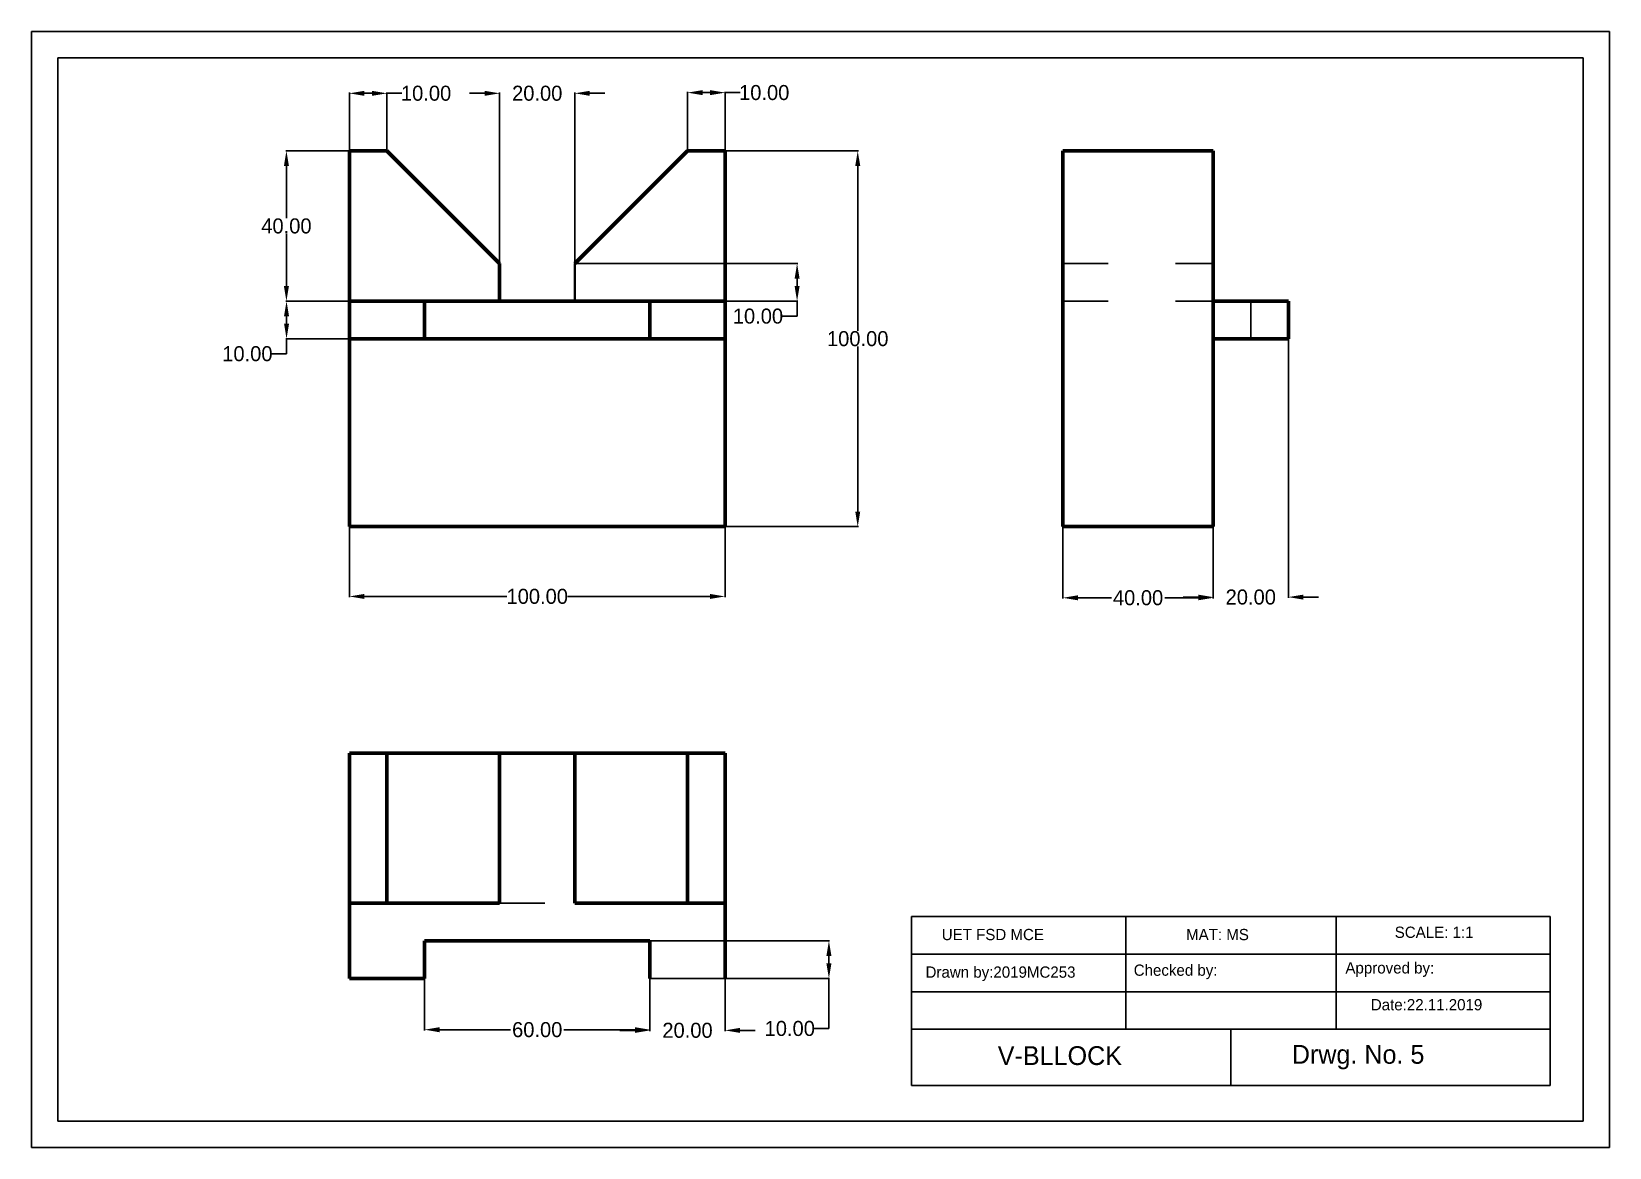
# Model space of a CAD drawing. Header units: millimetres. Extents: x 19 to 439, y 22 to 319.
import ezdxf

# ---------------------------------------------------------------- set-up
doc = ezdxf.new("R2010")
doc.units = ezdxf.units.MM
doc.header["$MEASUREMENT"] = 0
doc.linetypes.add('ACAD_ISO03W100', pattern=[30, 12, -18])
doc.dimstyles.get("Standard").update_dxf_attribs({"dimtxt": 0.18, "dimasz": 0.18, "dimexe": 0.18, "dimexo": 0.0625, "dimgap": 0.09, "dimtad": 0, "dimtih": 1, "dimtoh": 1, "dimdec": 4, "dimzin": 0, "dimdsep": 46, "dimtxsty": 'Standard', "dimcen": 0.09, "dimadec": 0, "dimazin": 0, "dimtfac": 1, "dimtdec": 4, "dimtofl": 0, "dimtmove": 0, "dimatfit": 3, "dimfxl": 1, "dimtolj": 1, "dimtzin": 0, "dimarcsym": 0})

# ---------------------------------------------------------------- blocks, each defined once
blk = doc.blocks.new('*D1')
at = {"color": 0, "linetype": 'Continuous', "lineweight": -2, "transparency": 16777216}
for p, q in [((103.28, 287.63), (103.28, 303.06)), ((107.28, 302.88), (109.28, 302.88)), ((113.28, 287.63), (113.28, 303.06)), ((113.28, 302.88), (117.28, 302.88))]:
    blk.add_line(p, q, dxfattribs=at)
at = {"color": 0, "linetype": 'Continuous', "transparency": 16777216}
for points in [[(107.28, 303.55), (107.28, 302.21), (103.28, 302.88)], [(109.28, 303.55), (109.28, 302.21), (113.28, 302.88)]]:
    blk.add_solid(points, dxfattribs=at)
at = {"layer": 'Defpoints', "color": 0, "linetype": 'Continuous', "transparency": 16777216}
for p in [(113.28, 302.88), (103.28, 287.56), (113.28, 287.56)]:
    blk.add_point(p, dxfattribs=at)
at = {"color": 0, "linetype": 'Continuous', "transparency": 16777216, "insert": (123.7, 302.88), "char_height": 4, "attachment_point": 5}
blk.add_mtext('\\A1;10.00', dxfattribs=at)
blk = doc.blocks.new('*D2')
at = {"color": 0, "linetype": 'Continuous', "lineweight": -2, "transparency": 16777216}
for p, q in [((139.28, 302.88), (135.28, 302.88)), ((143.28, 257.63), (143.28, 303.06)), ((163.28, 257.63), (163.28, 303.06)), ((167.28, 302.88), (171.28, 302.88))]:
    blk.add_line(p, q, dxfattribs=at)
at = {"color": 0, "linetype": 'Continuous', "transparency": 16777216}
for points in [[(139.28, 303.55), (139.28, 302.21), (143.28, 302.88)], [(167.28, 303.55), (167.28, 302.21), (163.28, 302.88)]]:
    blk.add_solid(points, dxfattribs=at)
at = {"layer": 'Defpoints', "color": 0, "linetype": 'Continuous', "transparency": 16777216}
for p in [(163.28, 302.88), (143.28, 257.56), (163.28, 257.56)]:
    blk.add_point(p, dxfattribs=at)
at = {"color": 0, "linetype": 'Continuous', "transparency": 16777216, "insert": (153.28, 302.88), "char_height": 4, "attachment_point": 5}
blk.add_mtext('\\A1;20.00', dxfattribs=at)
blk = doc.blocks.new('*D3')
at = {"color": 0, "linetype": 'Continuous', "lineweight": -2, "transparency": 16777216}
for p, q in [((193.28, 287.63), (193.28, 303.24)), ((197.28, 303.06), (199.28, 303.06)), ((203.28, 287.63), (203.28, 303.24)), ((203.28, 303.06), (207.28, 303.06))]:
    blk.add_line(p, q, dxfattribs=at)
at = {"color": 0, "linetype": 'Continuous', "transparency": 16777216}
for points in [[(197.28, 303.73), (197.28, 302.39), (193.28, 303.06)], [(199.28, 303.73), (199.28, 302.39), (203.28, 303.06)]]:
    blk.add_solid(points, dxfattribs=at)
at = {"layer": 'Defpoints', "color": 0, "linetype": 'Continuous', "transparency": 16777216}
for p in [(203.28, 303.06), (193.28, 287.56), (203.28, 287.56)]:
    blk.add_point(p, dxfattribs=at)
at = {"color": 0, "linetype": 'Continuous', "transparency": 16777216, "insert": (213.7, 303.06), "char_height": 4, "attachment_point": 5}
blk.add_mtext('\\A1;10.00', dxfattribs=at)
blk = doc.blocks.new('*D4')
at = {"color": 0, "linetype": 'Continuous', "lineweight": -2, "transparency": 16777216}
for p, q in [((163.34, 257.56), (222.63, 257.56)), ((222.45, 253.56), (222.45, 251.56)), ((163.34, 247.56), (222.63, 247.56)), ((222.45, 247.56), (222.45, 243.56)), ((222.45, 243.56), (218.45, 243.56))]:
    blk.add_line(p, q, dxfattribs=at)
at = {"color": 0, "linetype": 'Continuous', "transparency": 16777216}
for points in [[(221.79, 253.56), (223.12, 253.56), (222.45, 257.56)], [(221.79, 251.56), (223.12, 251.56), (222.45, 247.56)]]:
    blk.add_solid(points, dxfattribs=at)
at = {"layer": 'Defpoints', "color": 0, "linetype": 'Continuous', "transparency": 16777216}
for p in [(163.28, 257.56), (163.28, 247.56), (222.45, 247.56)]:
    blk.add_point(p, dxfattribs=at)
at = {"color": 0, "linetype": 'Continuous', "transparency": 16777216, "insert": (212.03, 243.56), "char_height": 4, "attachment_point": 5}
blk.add_mtext('\\A1;10.00', dxfattribs=at)
blk = doc.blocks.new('*D5')
at = {"color": 0, "linetype": 'Continuous', "lineweight": -2, "transparency": 16777216}
for p, q in [((183.34, 77.29), (231.1, 77.29)), ((230.92, 73.29), (230.92, 71.29)), ((183.34, 67.29), (231.1, 67.29)), ((230.92, 67.29), (230.92, 53.96)), ((230.92, 53.96), (226.92, 53.96))]:
    blk.add_line(p, q, dxfattribs=at)
at = {"color": 0, "linetype": 'Continuous', "transparency": 16777216}
for points in [[(230.26, 73.29), (231.59, 73.29), (230.92, 77.29)], [(230.26, 71.29), (231.59, 71.29), (230.92, 67.29)]]:
    blk.add_solid(points, dxfattribs=at)
at = {"layer": 'Defpoints', "color": 0, "linetype": 'Continuous', "transparency": 16777216}
for p in [(183.28, 77.29), (183.28, 67.29), (230.92, 67.29)]:
    blk.add_point(p, dxfattribs=at)
at = {"color": 0, "linetype": 'Continuous', "transparency": 16777216, "insert": (220.5, 53.96), "char_height": 4, "attachment_point": 5}
blk.add_mtext('\\A1;10.00', dxfattribs=at)
blk = doc.blocks.new('*D6')
at = {"color": 0, "linetype": 'Continuous', "lineweight": -2, "transparency": 16777216}
for p, q in [((123.28, 67.23), (123.28, 53.47)), ((183.28, 67.23), (183.28, 53.47)), ((127.28, 53.65), (146.19, 53.65)), ((179.28, 53.65), (160.37, 53.65))]:
    blk.add_line(p, q, dxfattribs=at)
at = {"color": 0, "linetype": 'Continuous', "transparency": 16777216}
for points in [[(127.28, 54.32), (127.28, 52.98), (123.28, 53.65)], [(179.28, 54.32), (179.28, 52.98), (183.28, 53.65)]]:
    blk.add_solid(points, dxfattribs=at)
at = {"layer": 'Defpoints', "color": 0, "linetype": 'Continuous', "transparency": 16777216}
for p in [(123.28, 67.29), (183.28, 67.29), (183.28, 53.65)]:
    blk.add_point(p, dxfattribs=at)
at = {"color": 0, "linetype": 'Continuous', "transparency": 16777216, "insert": (153.28, 53.65), "char_height": 4, "attachment_point": 5}
blk.add_mtext('\\A1;60.00', dxfattribs=at)
blk = doc.blocks.new('*D7')
at = {"color": 0, "linetype": 'Continuous', "lineweight": -2, "transparency": 16777216}
for p, q in [((203.28, 67.23), (203.28, 53.29)), ((183.28, 67.16), (183.28, 53.29)), ((179.28, 53.47), (175.28, 53.47)), ((207.28, 53.47), (211.28, 53.47))]:
    blk.add_line(p, q, dxfattribs=at)
at = {"color": 0, "linetype": 'Continuous', "transparency": 16777216}
for points in [[(179.28, 54.14), (179.28, 52.8), (183.28, 53.47)], [(207.28, 54.14), (207.28, 52.8), (203.28, 53.47)]]:
    blk.add_solid(points, dxfattribs=at)
at = {"layer": 'Defpoints', "color": 0, "linetype": 'Continuous', "transparency": 16777216}
for p in [(183.28, 67.23), (203.28, 67.29), (203.28, 53.47)]:
    blk.add_point(p, dxfattribs=at)
at = {"color": 0, "linetype": 'Continuous', "transparency": 16777216, "insert": (193.28, 53.47), "char_height": 4, "attachment_point": 5}
blk.add_mtext('\\A1;20.00', dxfattribs=at)
blk = doc.blocks.new('*D8')
at = {"color": 0, "linetype": 'Continuous', "lineweight": -2, "transparency": 16777216}
for p, q in [((203.34, 287.56), (238.77, 287.56)), ((238.59, 283.56), (238.59, 239.65)), ((238.59, 191.56), (238.59, 235.47)), ((203.34, 187.56), (238.77, 187.56))]:
    blk.add_line(p, q, dxfattribs=at)
at = {"color": 0, "linetype": 'Continuous', "transparency": 16777216}
for points in [[(237.93, 283.56), (239.26, 283.56), (238.59, 287.56)], [(237.93, 191.56), (239.26, 191.56), (238.59, 187.56)]]:
    blk.add_solid(points, dxfattribs=at)
at = {"layer": 'Defpoints', "color": 0, "linetype": 'Continuous', "transparency": 16777216}
for p in [(203.28, 287.56), (203.28, 187.56), (238.59, 187.56)]:
    blk.add_point(p, dxfattribs=at)
at = {"color": 0, "linetype": 'Continuous', "transparency": 16777216, "insert": (238.59, 237.56), "char_height": 4, "attachment_point": 5}
blk.add_mtext('\\A1;100.00', dxfattribs=at)
blk = doc.blocks.new('*D9')
at = {"color": 0, "linetype": 'Continuous', "lineweight": -2, "transparency": 16777216}
for p, q in [((103.28, 187.5), (103.28, 168.79)), ((203.28, 187.5), (203.28, 168.79)), ((107.28, 168.97), (145.19, 168.97)), ((199.28, 168.97), (161.37, 168.97))]:
    blk.add_line(p, q, dxfattribs=at)
at = {"color": 0, "linetype": 'Continuous', "transparency": 16777216}
for points in [[(107.28, 169.63), (107.28, 168.3), (103.28, 168.97)], [(199.28, 169.63), (199.28, 168.3), (203.28, 168.97)]]:
    blk.add_solid(points, dxfattribs=at)
at = {"layer": 'Defpoints', "color": 0, "linetype": 'Continuous', "transparency": 16777216}
for p in [(103.28, 187.56), (203.28, 187.56), (203.28, 168.97)]:
    blk.add_point(p, dxfattribs=at)
at = {"color": 0, "linetype": 'Continuous', "transparency": 16777216, "insert": (153.28, 168.97), "char_height": 4, "attachment_point": 5}
blk.add_mtext('\\A1;100.00', dxfattribs=at)
blk = doc.blocks.new('*D10')
at = {"color": 0, "linetype": 'Continuous', "lineweight": -2, "transparency": 16777216}
for p, q in [((103.22, 287.56), (86.34, 287.56)), ((86.52, 283.56), (86.52, 269.65)), ((86.52, 251.56), (86.52, 265.47)), ((103.22, 247.56), (86.34, 247.56))]:
    blk.add_line(p, q, dxfattribs=at)
at = {"color": 0, "linetype": 'Continuous', "transparency": 16777216}
for points in [[(85.86, 283.56), (87.19, 283.56), (86.52, 287.56)], [(85.86, 251.56), (87.19, 251.56), (86.52, 247.56)]]:
    blk.add_solid(points, dxfattribs=at)
at = {"layer": 'Defpoints', "color": 0, "linetype": 'Continuous', "transparency": 16777216}
for p in [(103.28, 287.56), (86.52, 247.56), (103.28, 247.56)]:
    blk.add_point(p, dxfattribs=at)
at = {"color": 0, "linetype": 'Continuous', "transparency": 16777216, "insert": (86.52, 267.56), "char_height": 4, "attachment_point": 5}
blk.add_mtext('\\A1;40.00', dxfattribs=at)
blk = doc.blocks.new('*D11')
at = {"color": 0, "linetype": 'Continuous', "lineweight": -2, "transparency": 16777216}
for p, q in [((103.22, 247.56), (86.37, 247.56)), ((86.55, 243.56), (86.55, 241.56)), ((103.22, 237.56), (86.37, 237.56)), ((86.55, 237.56), (86.55, 233.56)), ((86.55, 233.56), (82.55, 233.56))]:
    blk.add_line(p, q, dxfattribs=at)
at = {"color": 0, "linetype": 'Continuous', "transparency": 16777216}
for points in [[(85.89, 243.56), (87.22, 243.56), (86.55, 247.56)], [(85.89, 241.56), (87.22, 241.56), (86.55, 237.56)]]:
    blk.add_solid(points, dxfattribs=at)
at = {"layer": 'Defpoints', "color": 0, "linetype": 'Continuous', "transparency": 16777216}
for p in [(103.28, 247.56), (86.55, 237.56), (103.28, 237.56)]:
    blk.add_point(p, dxfattribs=at)
at = {"color": 0, "linetype": 'Continuous', "transparency": 16777216, "insert": (76.13, 233.56), "char_height": 4, "attachment_point": 5}
blk.add_mtext('\\A1;10.00', dxfattribs=at)
blk = doc.blocks.new('*D12')
at = {"color": 0, "linetype": 'Continuous', "lineweight": -2, "transparency": 16777216}
for p, q in [((333.21, 237.5), (333.21, 168.61)), ((353.21, 237.5), (353.21, 168.61)), ((329.21, 168.79), (325.21, 168.79)), ((357.21, 168.79), (361.21, 168.79))]:
    blk.add_line(p, q, dxfattribs=at)
at = {"color": 0, "linetype": 'Continuous', "transparency": 16777216}
for points in [[(329.21, 169.45), (329.21, 168.12), (333.21, 168.79)], [(357.21, 169.45), (357.21, 168.12), (353.21, 168.79)]]:
    blk.add_solid(points, dxfattribs=at)
at = {"layer": 'Defpoints', "color": 0, "linetype": 'Continuous', "transparency": 16777216}
for p in [(333.21, 237.56), (353.21, 237.56), (353.21, 168.79)]:
    blk.add_point(p, dxfattribs=at)
at = {"color": 0, "linetype": 'Continuous', "transparency": 16777216, "insert": (343.21, 168.79), "char_height": 4, "attachment_point": 5}
blk.add_mtext('\\A1;20.00', dxfattribs=at)
blk = doc.blocks.new('*D13')
at = {"color": 0, "linetype": 'Continuous', "lineweight": -2, "transparency": 16777216}
for p, q in [((293.21, 187.5), (293.21, 168.43)), ((333.21, 187.5), (333.21, 168.43)), ((297.21, 168.61), (306.12, 168.61)), ((329.21, 168.61), (320.3, 168.61))]:
    blk.add_line(p, q, dxfattribs=at)
at = {"color": 0, "linetype": 'Continuous', "transparency": 16777216}
for points in [[(297.21, 169.27), (297.21, 167.94), (293.21, 168.61)], [(329.21, 169.27), (329.21, 167.94), (333.21, 168.61)]]:
    blk.add_solid(points, dxfattribs=at)
at = {"layer": 'Defpoints', "color": 0, "linetype": 'Continuous', "transparency": 16777216}
for p in [(293.21, 187.56), (333.21, 187.56), (333.21, 168.61)]:
    blk.add_point(p, dxfattribs=at)
at = {"color": 0, "linetype": 'Continuous', "transparency": 16777216, "insert": (313.21, 168.61), "char_height": 4, "attachment_point": 5}
blk.add_mtext('\\A1;40.00', dxfattribs=at)

msp = doc.modelspace()

# ---------------------------------------------------------------- linework, layer by layer
at = {"linetype": 'Continuous', "lineweight": 60}
for p, q in [((103.281, 287.565), (113.281, 287.565)), ((103.281, 287.565), (103.281, 187.565)), ((113.281, 287.565), (143.281, 257.565)), ((163.281, 257.565), (193.281, 287.565)), ((193.281, 287.565), (203.281, 287.565)), ((203.281, 287.565), (203.281, 187.565)), ((293.213, 287.565), (293.213, 187.565)), ((293.213, 287.565), (333.213, 287.565)), ((333.213, 287.565), (333.213, 187.565)), ((143.281, 257.565), (143.281, 247.565)), ((103.281, 247.565), (203.281, 247.565)), ((123.281, 247.565), (123.281, 237.565)), ((183.281, 247.565), (183.281, 237.565)), ((333.213, 247.565), (353.213, 247.565)), ((353.213, 247.565), (353.213, 237.565)), ((103.281, 237.565), (203.281, 237.565)), ((333.213, 237.565), (353.213, 237.565)), ((103.281, 187.565), (203.281, 187.565)), ((293.213, 187.565), (333.213, 187.565)), ((103.281, 127.289), (203.281, 127.289)), ((103.281, 127.289), (103.281, 67.289)), ((113.281, 127.289), (113.281, 87.289)), ((143.281, 127.289), (143.281, 87.289)), ((163.281, 127.289), (163.281, 87.289)), ((193.281, 127.289), (193.281, 87.289)), ((203.281, 127.289), (203.281, 67.289)), ((103.281, 87.289), (143.281, 87.289)), ((163.281, 87.289), (203.281, 87.289)), ((123.281, 77.289), (183.281, 77.289)), ((123.281, 77.289), (123.281, 67.289)), ((183.281, 77.289), (183.281, 67.289)), ((103.281, 67.289), (123.281, 67.289))]:
    msp.add_line(p, q, dxfattribs=at)
at = {"linetype": 'Continuous', "lineweight": 40}
msp.add_line((163.281, 257.565), (163.281, 247.565), dxfattribs=at)
at = {"linetype": 'ACAD_ISO03W100'}
for p, q in [((293.213, 257.565), (333.213, 257.565)), ((293.213, 247.565), (333.213, 247.565)), ((343.213, 247.565), (343.213, 237.565)), ((143.281, 87.289), (163.281, 87.289))]:
    msp.add_line(p, q, dxfattribs=at)
for p, q in [((252.931, 38.769), (252.931, 83.769)), ((422.931, 83.769), (252.931, 83.769)), ((309.931, 53.769), (309.931, 83.769)), ((365.931, 53.769), (365.931, 83.769)), ((422.931, 38.769), (422.931, 83.769)), ((422.931, 73.769), (252.931, 73.769)), ((422.931, 63.769), (252.931, 63.769)), ((422.931, 53.769), (252.931, 53.769)), ((337.931, 38.769), (337.931, 53.769)), ((422.931, 38.769), (252.931, 38.769)), ((252.931, 38.769), (252.931, 38.769))]:
    msp.add_line(p, q)
at = {"linetype": 'Continuous', "lineweight": 30}
msp.add_line((183.281, 67.289), (203.281, 67.289), dxfattribs=at)
for points in [[(18.682, 22.317), (438.682, 22.317), (438.682, 319.317), (18.682, 319.317)], [(25.682, 29.317), (431.682, 29.317), (431.682, 312.317), (25.682, 312.317)]]:
    msp.add_lwpolyline(points, close=True)

# ---------------------------------------------------------------- texts
at = {"char_height": 3, "attachment_point": 1}
for s, insert, width in [('UET FSD MCE', (260.964, 80.486), 57), ('MAT: MS', (325.995, 80.486), 56), ('SCALE: 1:1', (381.533, 81.091), 57), ('Approved by:', (368.406, 71.61), 57), ('Checked by:', (312.059, 71.004), 56)]:
    msp.add_mtext(s, dxfattribs=dict(at, insert=insert, width=width))
at = {"linetype": 'Continuous', "attachment_point": 1}
for s, insert, char_height, width in [('Drawn by:2019MC253', (256.645, 70.489), 3, 57), ('Date:22.11.2019', (375.166, 61.804), 3, 47.76549), ('V-BLLOCK', (275.862, 49.258), 5, 85), ('Drwg. No. 5', (354.131, 49.594), 5, 76.52619)]:
    msp.add_mtext(s, dxfattribs=dict(at, insert=insert, char_height=char_height, width=width))

# ---------------------------------------------------------------- dimensions: what is measured, and where the dimension line sits
at = {"linetype": 'Continuous'}
for base, p1, p2, picture, middle in [((113.281, 302.881), (103.281, 287.565), (113.281, 287.565), '*D1', (123.705, 302.881)), ((163.281, 302.881), (143.281, 257.565), (163.281, 257.565), '*D2', (153.281, 302.881)), ((203.281, 303.061), (193.281, 287.565), (203.281, 287.565), '*D3', (213.705, 303.061)), ((353.213, 168.785), (333.213, 237.565), (353.213, 237.565), '*D12', (343.213, 168.785)), ((203.281, 168.965), (103.281, 187.565), (203.281, 187.565), '*D9', (153.281, 168.965)), ((333.213, 168.605), (293.213, 187.565), (333.213, 187.565), '*D13', (313.213, 168.605)), ((183.281, 53.649), (123.281, 67.289), (183.281, 67.289), '*D6', (153.281, 53.649)), ((203.281, 53.469), (183.281, 67.226), (203.281, 67.289), '*D7', (193.281, 53.469))]:
    dim = msp.add_linear_dim(base=base, p1=p1, p2=p2, dimstyle='Standard', override={"dimtxt": 4, "dimasz": 4, "dimdec": 2}, dxfattribs=at)
    dim.commit()
    dim.dimension.update_dxf_attribs({"geometry": picture, "text_midpoint": middle})
for base, p1, p2, picture, middle in [((86.523, 247.565), (103.281, 287.565), (103.281, 247.565), '*D10', (86.523, 267.565)), ((238.592, 187.565), (203.281, 287.565), (203.281, 187.565), '*D8', (238.592, 237.565)), ((222.454, 247.565), (163.281, 257.565), (163.281, 247.565), '*D4', (212.031, 243.565)), ((86.553, 237.565), (103.281, 247.565), (103.281, 237.565), '*D11', (76.129, 233.565))]:
    dim = msp.add_linear_dim(base=base, p1=p1, p2=p2, angle=90, dimstyle='Standard', override={"dimtxt": 4, "dimasz": 4, "dimdec": 2}, dxfattribs=at)
    dim.commit()
    dim.dimension.update_dxf_attribs({"geometry": picture, "text_midpoint": middle})
dim = msp.add_linear_dim(base=(230.922, 67.289), p1=(183.281, 77.289), p2=(183.281, 67.289), angle=90, dimstyle='Standard', override={"dimtxt": 4, "dimasz": 4, "dimdec": 2}, dxfattribs=at)
dim.commit()
dim.dimension.update_dxf_attribs({"geometry": '*D5', "text_midpoint": (220.498, 53.956), "dimtype": 160})

doc.saveas('drawing.dxf')
